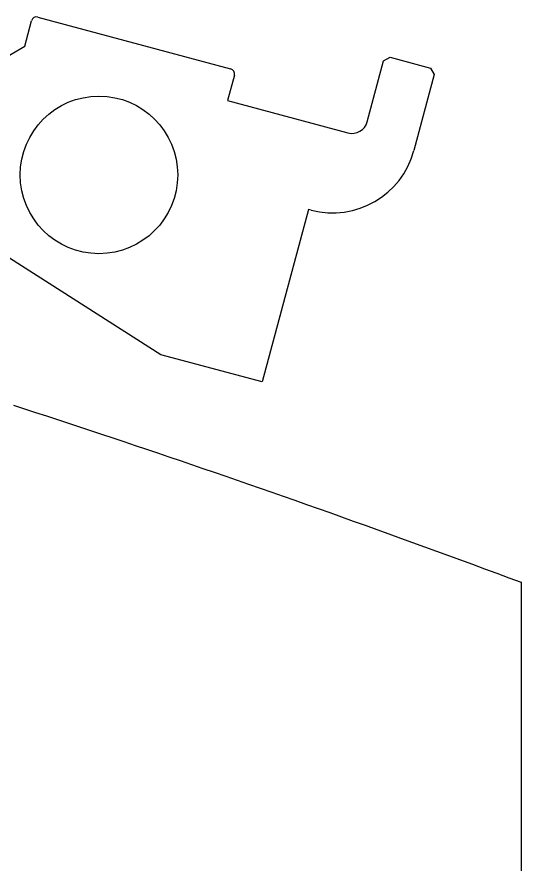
# Model space of a CAD drawing. Extents: x 14 to 1461, y -733 to -10.
# Drawn here: x 1365.2 to 1461.2, y -190.7 to -29.5 of the extents above; entities that cross this region are included whole.
import ezdxf

# ---------------------------------------------------------------- set-up
doc = ezdxf.new("R2010")
doc.units = 0

msp = doc.modelspace()

# ---------------------------------------------------------------- linework, layer by layer
at = {"layer": 'Cut', "color": 0}
for p, q in [((1366.687069, -35.036638), (1367.981162, -30.207019)), ((1369.205904, -29.499914), (1405.911012, -39.335018)), ((1354.439645, -42.107692), (1366.687069, -35.036638)), ((1431.938945, -49.415003), (1435.044767, -37.823917)), ((1435.044767, -37.823917), (1436.269509, -37.116811)), ((1436.269509, -37.116811), (1443.9969, -39.18736)), ((1392.624579, -93.750279), (1308.320898, -40.102952)), ((1443.9969, -39.18736), (1444.704006, -40.412102)), ((1406.618117, -40.55976), (1405.324025, -45.38938)), ((1444.704006, -40.412102), (1440.821728, -54.90096)), ((1405.324025, -45.38938), (1428.264717, -51.53632)), ((1420.742887, -66.085237), (1411.943057, -98.926649)), ((1421.225849, -66.214646), (1420.742887, -66.085237)), ((1411.943057, -98.926649), (1392.624579, -93.750279)), ((1364.575054, -103.382489), (1366.651424, -104.053961)), ((1366.651424, -104.053961), (1368.73324, -104.72966)), ((1368.73324, -104.72966), (1370.820513, -105.409594)), ((1370.820513, -105.409594), (1372.913254, -106.093775)), ((1372.913254, -106.093775), (1375.011473, -106.782212)), ((1375.011473, -106.782212), (1377.115183, -107.474914)), ((1377.115183, -107.474914), (1379.224394, -108.171893)), ((1379.224394, -108.171893), (1381.339117, -108.873159)), ((1381.339117, -108.873159), (1383.459364, -109.57872)), ((1383.459364, -109.57872), (1385.585146, -110.288587)), ((1385.585146, -110.288587), (1387.716474, -111.002771)), ((1387.716474, -111.002771), (1389.853359, -111.721281)), ((1389.853359, -111.721281), (1391.995812, -112.444127)), ((1391.995812, -112.444127), (1394.143844, -113.171319)), ((1394.143844, -113.171319), (1396.297466, -113.902868)), ((1396.297466, -113.902868), (1398.456691, -114.638783)), ((1398.456691, -114.638783), (1400.621528, -115.379074)), ((1400.621528, -115.379074), (1402.791989, -116.123751)), ((1402.791989, -116.123751), (1404.968085, -116.872825)), ((1404.968085, -116.872825), (1407.149827, -117.626305)), ((1407.149827, -117.626305), (1409.337226, -118.384202)), ((1409.337226, -118.384202), (1411.530294, -119.146524)), ((1411.530294, -119.146524), (1413.729042, -119.913283)), ((1413.729042, -119.913283), (1415.93348, -120.684489)), ((1415.93348, -120.684489), (1418.143621, -121.460151)), ((1418.143621, -121.460151), (1420.359474, -122.240279)), ((1420.359474, -122.240279), (1422.581052, -123.024884)), ((1422.581052, -123.024884), (1424.808364, -123.813975)), ((1424.808364, -123.813975), (1427.041424, -124.607562)), ((1427.041424, -124.607562), (1429.280241, -125.405656)), ((1429.280241, -125.405656), (1431.524827, -126.208267)), ((1431.524827, -126.208267), (1433.775193, -127.015404)), ((1433.775193, -127.015404), (1436.031349, -127.827078)), ((1436.031349, -127.827078), (1438.293308, -128.643298)), ((1438.293308, -128.643298), (1440.561081, -129.464074)), ((1440.561081, -129.464074), (1442.834678, -130.289417)), ((1442.834678, -130.289417), (1445.11411, -131.119337)), ((1445.11411, -131.119337), (1447.39939, -131.953843)), ((1447.39939, -131.953843), (1449.690527, -132.792946)), ((1449.690527, -132.792946), (1451.987534, -133.636656)), ((1451.987534, -133.636656), (1454.29042, -134.484982)), ((1454.29042, -134.484982), (1456.599198, -135.337934)), ((1456.599198, -135.337934), (1458.913879, -136.195524)), ((1458.913879, -136.195524), (1461.234473, -137.05776)), ((1461.234473, -137.05776), (1461.234473, -492.55912))]:
    msp.add_line(p, q, dxfattribs=at)
msp.add_circle((1380.829176, -59.531487), 14.99997, dxfattribs=at)
for centre, radius, start, end in [((1368.947086, -30.465837), 0.999998, 75, 165), ((1405.652194, -40.300942), 0.999998, 345, 75), ((1429.041173, -48.638548), 2.999994, 255, 345), ((1425.366946, -50.759864), 15.999968, 255, 345)]:
    msp.add_arc(centre, radius, start, end, dxfattribs=at)

doc.saveas('drawing.dxf')
